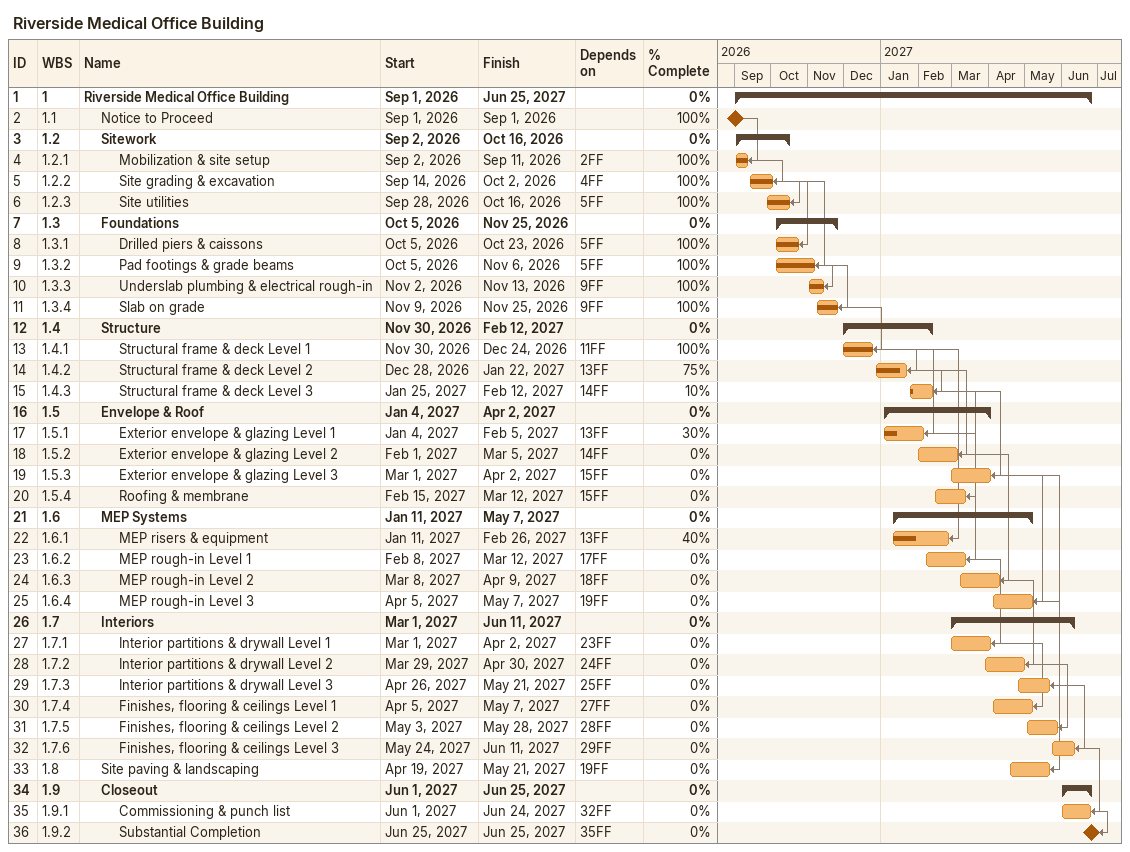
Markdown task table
Riverside Medical Office Building

| ID | WBS | Task | Start | Finish | Predecessors | % complete |
|---|---|---|---|---|---|---|
| 1 | 1 | **Riverside Medical Office Building** | 2026-09-01 | 2027-06-25 |  | 0 |
| 2 | 1.1 | Notice to Proceed (milestone) | 2026-09-01 | 2026-09-01 |  | 100 |
| 3 | 1.2 | **Sitework** | 2026-09-02 | 2026-10-16 |  | 0 |
| 4 | 1.2.1 | Mobilization & site setup | 2026-09-02 | 2026-09-11 | 2FF | 100 |
| 5 | 1.2.2 | Site grading & excavation | 2026-09-14 | 2026-10-02 | 4FF | 100 |
| 6 | 1.2.3 | Site utilities | 2026-09-28 | 2026-10-16 | 5FF | 100 |
| 7 | 1.3 | **Foundations** | 2026-10-05 | 2026-11-25 |  | 0 |
| 8 | 1.3.1 | Drilled piers & caissons | 2026-10-05 | 2026-10-23 | 5FF | 100 |
| 9 | 1.3.2 | Pad footings & grade beams | 2026-10-05 | 2026-11-06 | 5FF | 100 |
| 10 | 1.3.3 | Underslab plumbing & electrical rough-in | 2026-11-02 | 2026-11-13 | 9FF | 100 |
| 11 | 1.3.4 | Slab on grade | 2026-11-09 | 2026-11-25 | 9FF | 100 |
| 12 | 1.4 | **Structure** | 2026-11-30 | 2027-02-12 |  | 0 |
| 13 | 1.4.1 | Structural frame & deck Level 1 | 2026-11-30 | 2026-12-24 | 11FF | 100 |
| 14 | 1.4.2 | Structural frame & deck Level 2 | 2026-12-28 | 2027-01-22 | 13FF | 75 |
| 15 | 1.4.3 | Structural frame & deck Level 3 | 2027-01-25 | 2027-02-12 | 14FF | 10 |
| 16 | 1.5 | **Envelope & Roof** | 2027-01-04 | 2027-04-02 |  | 0 |
| 17 | 1.5.1 | Exterior envelope & glazing Level 1 | 2027-01-04 | 2027-02-05 | 13FF | 30 |
| 18 | 1.5.2 | Exterior envelope & glazing Level 2 | 2027-02-01 | 2027-03-05 | 14FF | 0 |
| 19 | 1.5.3 | Exterior envelope & glazing Level 3 | 2027-03-01 | 2027-04-02 | 15FF | 0 |
| 20 | 1.5.4 | Roofing & membrane | 2027-02-15 | 2027-03-12 | 15FF | 0 |
| 21 | 1.6 | **MEP Systems** | 2027-01-11 | 2027-05-07 |  | 0 |
| 22 | 1.6.1 | MEP risers & equipment | 2027-01-11 | 2027-02-26 | 13FF | 40 |
| 23 | 1.6.2 | MEP rough-in Level 1 | 2027-02-08 | 2027-03-12 | 17FF | 0 |
| 24 | 1.6.3 | MEP rough-in Level 2 | 2027-03-08 | 2027-04-09 | 18FF | 0 |
| 25 | 1.6.4 | MEP rough-in Level 3 | 2027-04-05 | 2027-05-07 | 19FF | 0 |
| 26 | 1.7 | **Interiors** | 2027-03-01 | 2027-06-11 |  | 0 |
| 27 | 1.7.1 | Interior partitions & drywall Level 1 | 2027-03-01 | 2027-04-02 | 23FF | 0 |
| 28 | 1.7.2 | Interior partitions & drywall Level 2 | 2027-03-29 | 2027-04-30 | 24FF | 0 |
| 29 | 1.7.3 | Interior partitions & drywall Level 3 | 2027-04-26 | 2027-05-21 | 25FF | 0 |
| 30 | 1.7.4 | Finishes, flooring & ceilings Level 1 | 2027-04-05 | 2027-05-07 | 27FF | 0 |
| 31 | 1.7.5 | Finishes, flooring & ceilings Level 2 | 2027-05-03 | 2027-05-28 | 28FF | 0 |
| 32 | 1.7.6 | Finishes, flooring & ceilings Level 3 | 2027-05-24 | 2027-06-11 | 29FF | 0 |
| 33 | 1.8 | Site paving & landscaping | 2027-04-19 | 2027-05-21 | 19FF | 0 |
| 34 | 1.9 | **Closeout** | 2027-06-01 | 2027-06-25 |  | 0 |
| 35 | 1.9.1 | Commissioning & punch list | 2027-06-01 | 2027-06-24 | 32FF | 0 |
| 36 | 1.9.2 | Substantial Completion (milestone) | 2027-06-25 | 2027-06-25 | 35FF | 0 |
